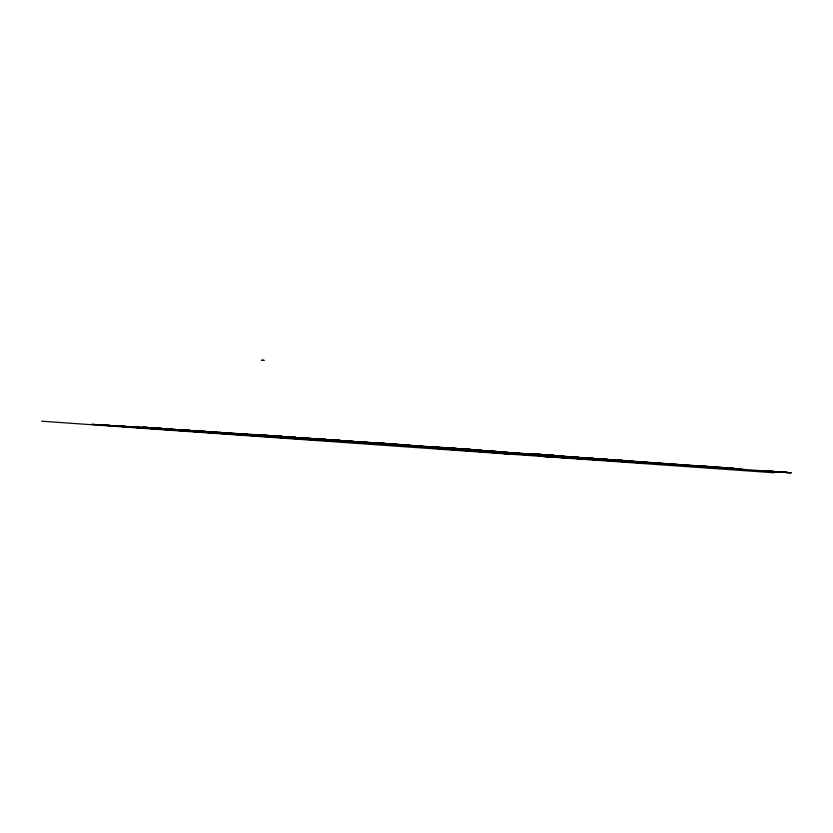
<?xml version="1.0" encoding="UTF-8"?>
<svg xmlns="http://www.w3.org/2000/svg" width="833" height="833" viewBox="0 0 833 833"><rect width="100%" height="100%" fill="white"/><g stroke="black" fill="none" stroke-linecap="round" stroke-linejoin="round"><path stroke-width="1.25" d="M602.363 459.889L623.646 461.586M261.843 360.2L264.186 360.387L261.864 360.231M578.092 457.723L583.152 457.983L577.238 457.546M506.006 452.506L506.756 452.538L504.694 452.361M612.682 460.618L470.562 450.715M609.746 460.368L612.734 460.357M620.866 460.305L622.699 460.295M613.14 460.191L632.216 461.274L630.498 461.128M608.069 460.16L610.027 460.16M612.776 460.149L614.036 460.149M618.43 460.139L620.356 460.139M611.068 460.024L612.37 460.024M606.861 460.066L611.443 460.066M612.921 460.066L619.356 460.066M613.994 459.993L615.295 459.993M602.936 459.889L610.537 459.889L606.913 459.577M612.619 459.889L602.863 459.285M613.786 459.899L617.014 459.91M609.537 459.92L610.881 459.92M599.77 459.774L598.927 459.649M602.655 459.774L603.748 459.785M215.934 432.389L205.387 431.588M453.746 448.602L454.256 448.643M578.466 458.15L572.542 457.681M595.98 459.452L597.24 459.42L595.595 459.41M599.916 459.577L600.77 459.577M442.49 448.008L427.839 446.936M604.144 459.337L604.664 459.337M592.669 459.077L593.825 459.098M528.695 454.047L546.344 455.464M589.722 458.9L591.378 458.921M594.595 458.879L596.428 458.91L580.736 457.619M514.742 453.027L440.48 447.81M583.048 458.431L584.787 458.462M576.134 457.838L577.831 457.879M574.885 457.744L576.436 457.786M579.914 457.838L581.361 457.858M632.06 461.472L637.526 461.836M337.865 441.303L338.604 441.334M521.604 454.308L530.777 454.901M536.712 454.172L540.732 454.433M553.497 456.515L552.518 456.401M272.61 436.003L273.422 435.888M474.373 450.268L467.917 449.81M517.158 453.194L510.952 452.736M548.343 456.172L548.895 456.192M549.301 456.203L549.842 456.224M550.655 456.338L551.196 456.359M551.592 456.369L552.123 456.39M541.419 455.682L541.991 455.703M542.429 455.724L542.991 455.745M543.449 455.755L543.98 455.776M562.275 456.442L563.462 456.484M543.72 455.849L544.293 455.87M544.72 455.88L545.271 455.901M551.134 456.109L565.555 457.025M561.973 456.453L564.17 456.536M546.031 456.015L546.594 456.036M547.01 456.047L547.552 456.067M547.968 456.078L548.51 456.099M483.202 451.684L499.758 452.871M536.796 455.359L537.4 455.38M537.847 455.401L538.441 455.422M538.878 455.443L539.461 455.464M556.434 456.057L559.557 456.213M539.107 455.526L539.701 455.547M540.138 455.557L540.721 455.578M560.515 456.265L561.411 456.307M561.827 456.328L570.386 456.64M351.037 441.313L349.652 441.24L350.787 441.313M529.882 454.88L530.517 454.901M530.985 454.922L531.61 454.943M532.683 454.985L532.808 455.057M553.039 455.745L553.82 455.776M533.276 455.078L533.891 455.099M534.494 455.203L535.109 455.224M535.557 455.245L536.16 455.266M536.608 455.276L537.191 455.297M555.049 455.974L557.392 456.057M558.016 456.099L558.766 456.12M520.677 454.224L521.354 454.256L520.75 454.162M521.854 454.277L522.52 454.308M521.625 454.318L523.676 454.349L522.978 454.391M547.822 455.349L551.342 455.599M524.134 454.433L524.79 454.464M525.279 454.547L525.925 454.506M526.425 454.599L527.06 454.62M527.653 454.651L528.174 454.672M527.581 454.714L528.226 454.735M528.736 454.756L529.34 454.787M529.809 454.797L530.434 454.828M338.344 440.647L337.667 440.615M513.784 453.746L514.492 453.777M515.013 453.798L515.71 453.829M516.231 453.85L516.918 453.87M524.446 454.204L527.133 454.318M516.075 453.902L516.772 453.933M517.293 453.954L517.98 453.985M518.501 454.068L519.157 454.037M519.573 454.12L520.25 454.141M526.123 454.318L528.518 454.412M541.231 454.995L543.866 455.11M330.368 439.939L331.711 439.959M504.6 453.1L505.35 453.131M505.912 453.152L508.921 453.35M509.588 453.371L510.171 453.402M511.837 453.423L515.086 453.558M509.192 453.423L509.921 453.454M510.462 453.475L513.451 453.662M514.096 453.693L514.669 453.714M713.069 467.084L701.688 466.324M311.49 438.647L306.94 438.314M426.454 446.644L429.484 446.842M476.591 450.122L480.724 450.424L474.55 450.059M493.157 452.288L493.959 452.329M494.552 452.361L495.343 452.392M496.072 452.423L496.718 452.454M500.685 452.631L501.424 452.673M494.989 452.475L529.028 454.006M530.121 454.047L539.107 454.454M539.701 454.485L540.378 454.506M540.856 454.526L543.137 454.631M544.365 454.693L554.309 455.401L542.877 454.62M500.019 452.777L500.789 452.808M501.372 452.84L504.392 453.027M505.079 453.058L505.683 453.09M488.773 451.767L494.115 452.027M481.734 451.486L482.588 451.528M485.493 451.715L487.128 451.85M488.492 451.84L495.999 452.204M496.322 452.215L516.876 453.183M487.753 451.882L489.408 452.007M490.023 452.038L493.094 452.236M494.063 452.142L499.55 452.465M490.866 452.132L491.678 452.173M493.688 452.257L497.884 452.434M456.067 448.768L457.723 448.893M453.36 448.591L448.685 448.237L472.946 449.705L470.76 449.528M498.384 451.955L500.872 452.08M502.559 452.163L503.517 452.204M478.517 451.142L476.799 451.059L480.152 451.299M502.674 452.257L505.558 452.392L503.142 452.288M481.838 451.371L491.022 451.809M492.865 451.871L493.782 451.923M502.507 452.34L503.319 452.371M546.24 455.464L545.813 455.422M364.052 442.031L366.853 442.438M450.164 448.341L450.882 448.404M466.574 450.091L467.115 450.112M467.615 450.174L468.146 450.195M471.957 450.403L483.661 450.997M491.939 451.517L497.072 451.83M500.123 451.986L501.372 452.048M517.585 453.881L528.913 454.61M257.616 435.045L256.887 434.982L259.542 435.045M313.093 438.835L306.169 438.387M330.899 439.845L335.335 440.147M337.761 440.313L335.418 440.168M340.978 440.542L339.781 440.459L341.082 440.542M442.844 447.821L466.116 449.695M468 449.799L467.334 449.778M461.326 449.622L470.489 450.101M472.04 450.122L481.432 450.643M478.631 450.455L492.886 451.184M478.111 450.497L485.899 451.059M491.262 451.194L496.385 451.465M464.804 449.945L481.099 450.778M579.591 457.556L584.339 457.879M321.809 439.21L325.109 439.418M327.067 439.574L327.744 439.605M328.587 439.668L325.318 439.46M372.695 442.864L373.819 442.937M379.588 443.895L377.328 443.718M382.232 444.083L374.173 443.5M447.529 448.404L460.951 449.122M464.647 449.331L466.032 449.404M463.617 449.445L460.076 449.279M480.828 450.341L468.989 449.674M463.7 449.528L465.355 449.612M466.699 449.685L467.23 449.716M511.42 452.923L512.68 453.006M486.868 451.767L450.591 449.404M396.487 445.176L397.216 445.207M408.941 445.853L410.721 445.967M410.138 445.926L409.628 445.894M398.757 445.322L399.476 445.363M413.751 446.28L425.007 446.904M434.847 447.311L448.258 448.06L442.5 447.665M468.104 449.424L473.873 449.778L472.571 449.664M365.198 442.927L363.688 442.844L364.479 442.885M370.862 443.26L382.347 443.916M382.847 443.937L383.555 443.979M387.699 444.218L390.958 444.406M391.406 444.426L395.779 444.676M396.664 444.801L397.695 444.864M399.913 444.989L401.6 445.082M411.919 445.842L326.421 440.438M412.887 445.905L414.563 445.999M370.164 443.52L329.316 440.709M371.383 443.604L384.7 444.343M399.413 445.301L415.428 446.051M416.313 446.207L423.185 446.55M424.788 446.717L425.642 446.769M428.131 446.821L431.89 447.04M438.575 447.415L430.9 446.957L437.127 447.394L432.41 447.05M477.34 450.247L471.572 450.08M484.483 450.747L482.172 450.601M360.481 442.229L371.195 442.854M372.382 442.844L375.36 443.062M375.621 443.156L414.136 445.79M300.546 439.001L330.253 440.772M370.175 442.937L373.017 443.114M373.507 443.135L397.403 444.52M332.45 440.938L241.622 434.878M360.429 442.625L389.271 444.218M389.532 444.228L399.694 444.978L398.268 444.874M395.633 444.655L393.978 444.478M397.279 444.937L396.591 444.895M446.613 448.029L460.357 448.956M453.652 448.508L457.858 448.789M454.943 448.602L456.172 448.675M492.98 451.319L493.761 451.361M616.222 460.066L620.002 460.295M121.857 426.184L124.835 426.413M156.594 428.349L159.572 428.579M186.654 430.224L189.612 430.453M269.621 435.638L268.486 435.565M263.697 435.347L262.936 435.284M284.001 436.627L285.209 436.69L284.511 436.638M286.854 436.804L286.198 436.752M293.685 437.606L321.788 439.553L320.903 439.491M216.924 433.129L219.589 433.306M292.466 437.814L323.319 439.668M325.818 439.793L328.494 439.97M329.056 440.011L330.659 440.105M338.365 440.636L315.395 439.012L325.047 439.709M335.335 440.386L353.171 441.615M341.207 440.574L344.144 440.751M345.497 440.959L348.652 441.157M349.693 441.136L350.37 441.178M351.609 441.261L353.4 441.396M240.799 434.816L242.538 434.93M325.599 439.886L329.41 440.116M330.326 440.178L380.743 443.25M381.358 443.291L382.035 443.333M373.746 442.948L370.883 442.739L372.809 442.875M394.769 444.76L394.248 444.728M474.904 450.236L475.341 450.33M496.374 451.788L495.583 451.746L496.312 451.809M492.136 451.528L493.042 451.58M551.467 456.078L543.262 455.464M776.189 471.717L767.911 471.155L776.95 471.822M146.233 427.464L145.692 427.433L156.042 428.131M101.824 425.017L282.47 436.409M153.845 428.703L155.407 428.808M157.114 428.922L158.655 429.016M271.902 435.794L276.254 436.086M274.39 436.086L294.216 437.273M296.027 437.481L293.372 437.273M312.396 438.533L314.28 438.647M179.407 430.494L182.167 430.671M270.777 435.992L273.62 436.159M276.473 436.44L280.908 436.711M286.208 437.096L288.416 437.231M316.738 438.939L289.051 437.273L296.663 437.846M317.321 438.97L322.184 439.23M328.546 439.668L332.117 439.907M378.307 443.073L380.004 443.187M409.513 445.572L406.733 445.363M461.19 449.07L463.773 449.247M473.29 450.184L470.343 449.966M142.88 427.225L149.794 427.693L146.483 427.475M151.908 427.839L162.633 428.599M166.881 428.912L158.53 428.297M207.719 431.577L212.956 431.931M253.826 434.649L254.377 434.68M274.369 435.93L272.61 435.826M274.651 435.961L273.339 435.857M276.733 436.107L265.56 435.378M279.211 436.325L281.492 436.471L261.541 435.222M323.693 439.324L324.162 439.355M336.99 440.574L329.181 440.063M347.288 441.063L347.444 441.084M351.818 441.386L351.224 441.344M353.213 441.49L353.754 441.542M379.109 443.125L381.035 443.26M400.777 444.957L401.079 444.978M418.864 446.55L415.99 446.332M469.5 449.664L466.865 449.466M458.962 449.185L458.421 449.154L471.176 450.049M467.605 449.799L467.042 449.758M472.967 450.174L475.06 450.32M486.41 451.09L475.216 450.299L480.266 450.643M566.18 456.755L566.7 456.786M566.867 456.796L577.529 457.473M582.6 457.911L580.549 457.786M163.195 428.651L142.682 427.214L791.35 472.8L763.903 470.874M287.801 436.898L289.894 437.054M253.992 434.659L256.793 434.993M323.371 439.439L323.798 439.324M326.536 439.543L324.766 439.418M328.369 439.647L329.972 439.741M363.386 442.136L364.156 442.188M380.16 443.198L392.666 444.041M353.411 441.511L354.067 441.542M381.014 443.448L379.286 443.312M435.065 446.967L433.816 446.884L456.38 448.477M451.569 448.144L452.798 448.227M385.866 444.062L380.004 443.677M319.476 439.907L352.474 442.136M362.126 442.719L362.667 442.76M396.248 444.874L389.532 444.406M464.314 449.57L466.553 449.726M473.217 450.122L473.883 450.174M550.54 455.141L551.238 455.182L549.707 455.089M511.993 452.798L514.367 453.121M575.364 457.255L575.947 457.286M589.629 458.296L593.617 458.546L592.669 458.452M183.916 430.078L192.215 430.64M117.932 425.955L127.626 426.621M153.324 428.162L155.073 428.287M176.159 429.651L174.295 429.526M295.465 437.44L294.83 437.398M309.699 438.439L320.997 439.199M335.178 440.147L339.937 440.48M382.961 443.375L385.481 443.541M311.24 438.522L312.198 438.595M358.856 441.917L336.688 440.303M363.146 442.115L359.044 441.834M372.538 442.771L373.215 442.896M384.7 443.489L389.469 443.812M390.687 443.906L391.333 443.947M386.606 444.104L412.512 445.842M421.696 446.415L410.763 445.676M480.172 450.393L484.931 450.726M392.562 444.614L393.686 444.687M467.74 449.591L468.583 449.643M479.548 450.424L486.899 451.017M418.322 446.519L415.646 446.332M459.504 449.216L462.596 449.424M466.178 449.695L467.771 449.747M470.655 449.955L473.061 450.184M496.989 451.83L498.863 451.955M501.351 451.903L501.935 451.944L498.79 451.715M509.525 452.631L517.158 453.308M496.791 451.809L497.311 451.85M578.841 457.671L571.667 457.182M545.199 455.391L540.971 455.11M570.74 457.078L572.271 457.182M595.022 458.702L572.458 457.192L575.863 457.432M461.263 450.143L467.053 450.528M500.935 452.944L504.34 453.162L502.028 452.975M327.952 439.626L326.869 439.553M253.68 434.639L254.523 434.701M295.6 437.44L285.75 436.752L294.028 437.346M331.524 439.939L337.979 440.324M338.219 440.365L339.864 440.47L338.948 440.449M343.29 440.719L344.414 440.803M388.772 443.76L409.951 445.228L408.18 445.093M455.568 448.425L453.09 448.258L469.073 449.393M211.634 431.911L216.341 432.233M362.293 442.156L362.938 442.198M370.883 442.739L377.037 443.166L374.579 442.989M378.619 443.291L380.264 443.395M467.334 449.279L464.845 449.112L471.228 449.601M546.802 454.891L548.187 454.985M155.594 428.318L158.718 428.349M309.886 438.689L314.405 438.991M315.697 439.147L316.759 439.22M396.685 444.655L400.652 444.937M408.514 445.509L401.287 444.999L403.932 445.197M456.901 448.727L460.108 448.945M464.929 449.393L477.351 450.278M499.092 451.757L500.966 451.882M156.719 428.391L159.207 428.568M412.835 446.03L415.615 446.228M473.206 449.976L473.935 450.028M498.665 451.934L499.394 451.986M516.741 453.162L513.201 452.902M356.524 442.271L349.922 441.813L363.48 442.812L356.993 442.375M461.951 449.383L461.17 449.341L461.805 449.393M576.04 457.307L618.534 460.347M623.053 460.659L632.945 461.243L628.519 460.982M566.107 456.744L601.259 459.17M603.05 459.285L611.505 459.868L605.07 459.441M644.836 462.388L650.271 462.752L633.757 461.597M660.33 463.408L688.329 465.387M122.607 426.496L125.273 426.673A252.711 0.843 4 0 1 191.986 431.286A287.447 0.958 4 0 0 106.791 425.34L104.083 425.153M299.62 438.804L315.572 439.897M468.917 450.715L437.679 448.518L446.103 449.143M497.03 452.683L499.113 452.819M464.679 450.445L508.64 453.464L495.5 452.496M609.517 460.482L630.102 461.909M550.165 456.807L540.898 456.203A192.975 0.625 4 0 1 600.728 460.014L640.889 462.815L631.529 462.117M271.683 435.784L260.063 435.118M317.363 438.845L318.466 438.918M323.568 439.324L324.308 439.376M336.345 440.209L336.969 440.261M337.854 440.334L338.719 440.376M379.005 443.052L392.322 443.989M401.652 444.707L450.591 448.144M462.638 448.925L482.807 450.351M536.306 454.141L554.247 455.401M266.487 435.43L732.905 468.292M241.289 433.806L247.516 434.243M438.543 447.675L250.452 434.441M515.919 453.11L628.072 460.961M726.865 467.875L736.205 468.635L206.709 431.536L91.724 424.33L241.237 434.857M202.815 431.265L205.23 431.432M165.569 428.943L168.172 429.13M168.766 429.172L605.143 459.868M606.351 459.878L743.171 469.52L735.091 468.552M778.355 471.915L787.352 472.53L784.436 472.301M137.737 427.204L140.475 427.402M142.235 427.516L146.337 427.808M363.594 443.052L371.633 443.552M131.791 426.829L134.561 427.027M135.154 427.079L318.445 440.001M479.558 451.34L605.029 460.16M95.889 424.622L303.826 439.251M497.343 452.913L507.755 453.673M542.991 456.297L550.655 456.838M501.102 453.225L512.597 454.152M41.65 421.206L773.961 472.759M549.447 455.047L545.927 454.797M455.797 448.435L463.575 448.997M626.77 460.774L627.676 460.847M381.233 443.281L395.415 444.312M389.854 443.843L401.339 444.635M541.554 454.526L537.139 454.204M576.28 457.327L578.435 457.484M598.406 458.952L600.812 459.129M623.719 460.555L629.321 460.961M316.478 438.845L315.717 438.783M321.632 439.137L326.14 439.46M333.481 440.084L316.79 439.001M338.437 440.365L339.25 440.47M354.639 441.584L355.368 441.625M354.983 441.605L355.545 441.646M365.729 442.354L366.655 442.417M389.636 444.01L366.197 442.219M392.385 444.228L388.626 443.958M427.485 446.717L429.38 446.852M452.361 448.518L460.118 449.06M463.825 449.268L461.472 449.102M589.785 458.337L603.113 459.275M619.325 460.326L623.886 460.649M778.251 471.863L783.926 472.269M278.753 436.284L285.073 436.679M293.685 437.304L295.226 437.419M401.725 445.03L403.432 445.155M462.461 449.435L465.022 449.622M478.631 450.549L480.474 450.684M483.421 450.861L485.254 450.997M502.091 452.184L504.475 452.35M506.235 452.392L510.077 452.663M549.155 455.432L553.206 455.724M581.736 457.765L590.295 458.369M325.797 439.72L338.552 440.563M460.899 449.331L462.659 449.456M506.808 452.631L533.734 454.558L528.361 454.204L530.007 454.329M531.298 454.422L535.265 454.714M539.367 454.953L545.219 455.255M564.722 456.651L567.512 456.838M639.713 462.034L634.59 461.659M643.222 462.232L643.847 462.273M645.637 462.388L647.116 462.492M219.308 432.442L225.347 432.837M384.482 444.124L367.155 442.812L385.814 444.093L385.221 444.041M412.72 446.134L407.16 445.728L414.22 446.217L411.304 446.009M532.412 454.693L541.919 455.37M220.058 432.494L221.609 432.608M259.094 435.43L275.608 436.638M371.497 443.271L374.371 443.479M180.084 429.943L176.252 429.651M327.671 440.532L338.594 441.334M500.446 452.86L496.468 452.579M574.374 458.254L580.445 458.691M491.033 452.257L483.338 451.694M561.38 457.411L578.748 458.587M551.227 456.765L566.679 457.796M543.574 456.328L557.402 457.223M704.843 466.209L722.492 467.552M630.04 461.013L630.685 461.066M634.382 461.576L630.008 461.243M392.176 443.999L393.926 444.124M494.156 451.403L491.158 451.184L497.457 451.632L494.677 451.424M575.572 457.421L579.997 457.765M596.938 458.858L609.017 459.701M454.818 448.685L455.984 448.768M503.934 452.309L505.319 452.413M573.573 457.286L574.614 457.359M577.04 457.525L578.123 457.598M405.088 445.259L407.733 445.457M421.498 446.467L423.601 446.623M325.109 439.553L327.463 439.73M328.91 439.814L334.96 440.376M395.175 444.666L396.477 444.76M401.527 445.114L400.225 445.02L404.744 445.343L403.307 445.228M621.022 461.409L630.362 462.107M600.728 460.014L623.813 461.597M264.519 435.43L265.238 435.451M587.827 459.15L603.519 460.233M576.186 458.379L591.357 459.42M448.508 449.247L475.07 451.174A183.187 0.583 4 0 1 511.629 454.141M609.308 459.733L611.349 459.889M633.403 461.576L632.07 461.472M466.605 449.226L467.771 449.32M468.24 449.341L470.468 449.497M477.746 450.205L479.412 450.33M628.925 461.94L609.267 460.399M524.717 454.558L523.124 454.443M159.207 428.339L167.006 428.922M309.085 438.397L312.969 438.71M348.694 441.167L350.12 441.282M558.756 456.14L565.086 456.682M615.993 460.128L617.951 460.305M615.108 460.066L617.055 460.243M790.486 472.748L787.424 472.519M780.802 472.04L781.541 472.092M781.677 472.103L782.218 472.144M785.332 472.363L787.56 472.54M774.867 471.613L776.471 471.738M776.346 471.717L780.708 472.03M772.191 471.436L774.877 471.624M768.245 471.176L764.704 470.926M768.307 471.176L769.078 471.228M727.136 467.782L730.947 468.261M731.322 468.292L738.829 469.208M728.136 467.844L740.131 469.302M724.814 467.615L735.82 468.989M727.948 467.948L729.843 468.188M702.042 466.022L705.02 466.49M705.259 466.532L708.768 467.084M469.385 450.788A175.284 0.562 4 0 1 503.85 453.589M548.728 456.755A184.634 0.604 4 0 1 605.664 460.378"/></g></svg>
